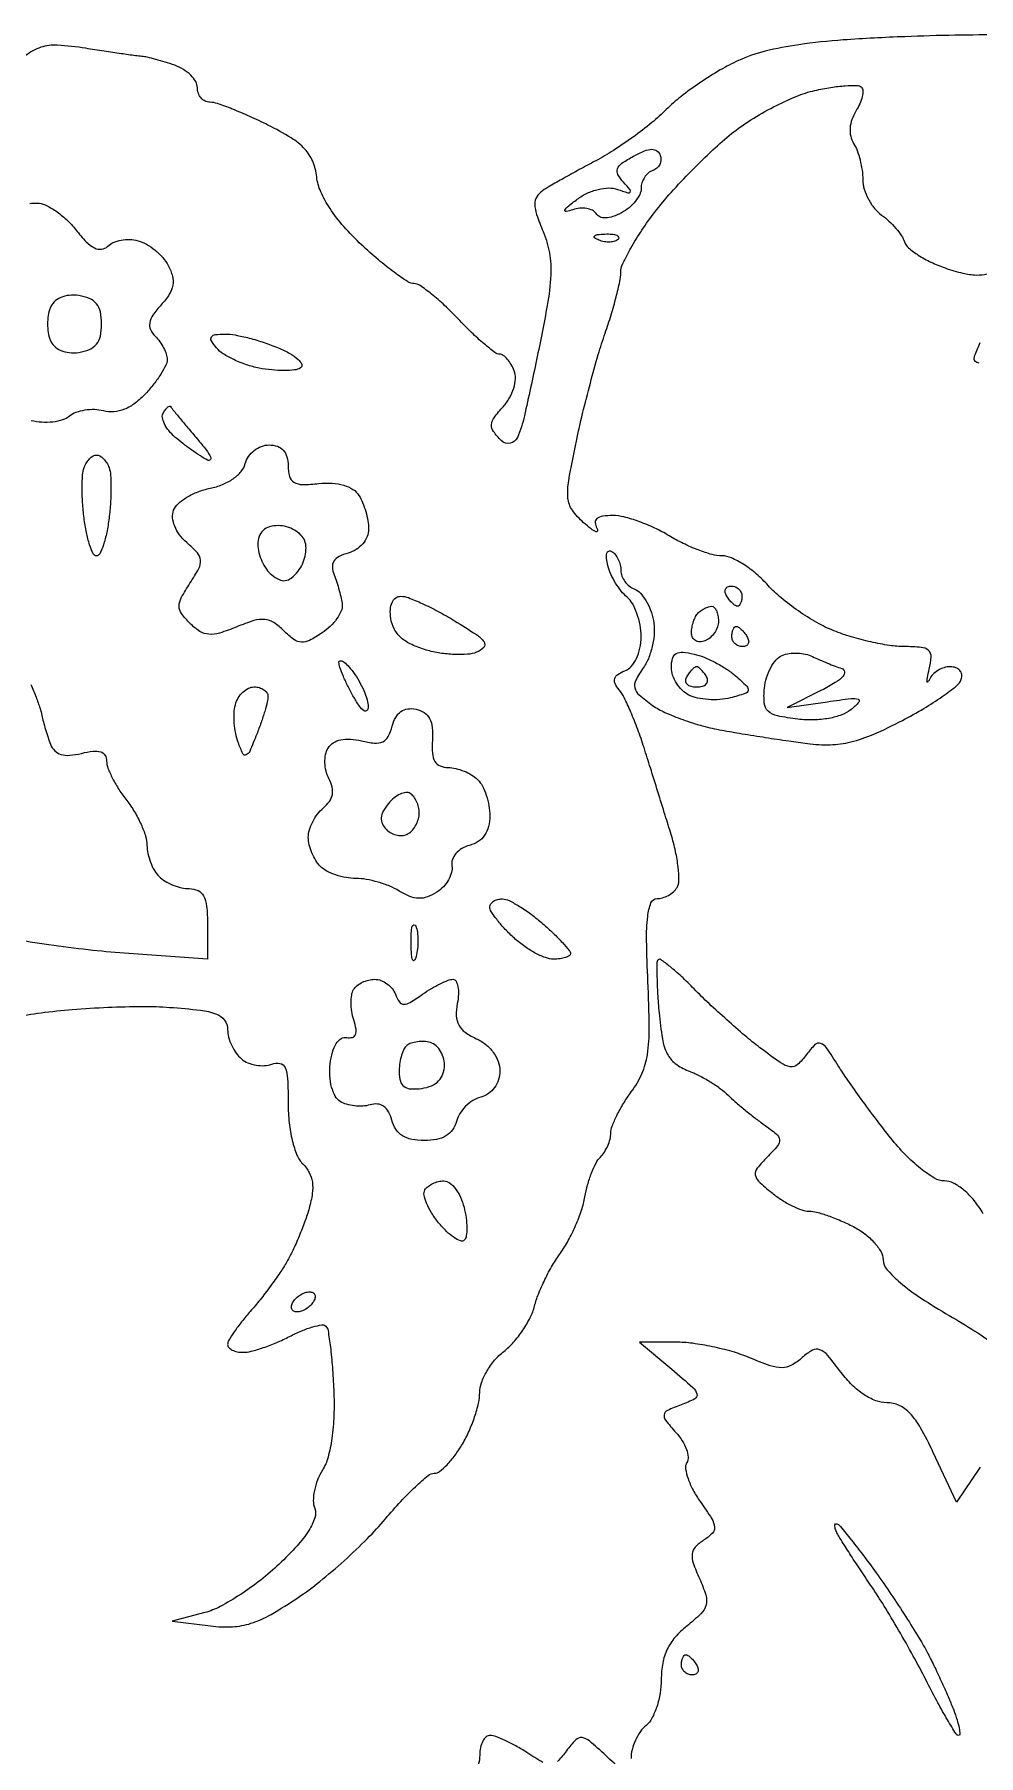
# Model space of a CAD drawing. Extents: x 0 to 102, y 0 to 135.
# Drawn here: x 25.62 to 33.54, y 71.83 to 86.27 of the extents above; entities that cross this region are included whole.
import ezdxf

# ---------------------------------------------------------------- set-up
doc = ezdxf.new("R2010")
doc.units = 0
doc.header["$MEASUREMENT"] = 0

msp = doc.modelspace()

# ---------------------------------------------------------------- linework, layer by layer
for points in [[(33.743039, 86.263205, 0.006433), (33.34323, 86.26146, 0.005527), (32.922812, 86.249566, 0.007268), (32.406075, 86.2217, 0.018509), (32.032828, 86.182205, 0.025339), (31.750329, 86.126965, 0.045258), (31.526912, 86.049382, 0.026364), (31.373719, 85.970134, 0.016751), (31.203891, 85.862804, 0.016823), (31.043849, 85.74593, 0.029701), (30.9213, 85.637623, -0.024689), (30.799722, 85.527986, -0.013997), (30.642649, 85.406974, -0.01395), (30.477138, 85.29361, -0.022278), (30.3291, 85.207249, 0.003416), (30.191632, 85.133857, 0.003668), (30.058409, 85.060289, 0.003474), (29.944912, 84.99548, 0.017329), (29.882799, 84.9565, 0.108824), (29.834996, 84.906095, 0.140371), (29.818472, 84.844769, 0.078487), (29.833719, 84.757193, 0.017251), (29.888185, 84.614028, -0.055846), (29.940747, 84.435578, -0.056564), (29.952199, 84.250702, -0.032379), (29.922394, 83.994638, -0.006314), (29.833132, 83.538475, -0.004146), (29.730766, 83.067815, -0.047193), (29.671569, 82.887231, -0.242972), (29.610942, 82.837902, -0.253132), (29.537301, 82.859842, -0.038528), (29.471354, 82.936819, -0.174312), (29.45492, 82.99266, -0.145739), (29.476516, 83.052118, -0.024438), (29.554245, 83.146932, 0.054436), (29.60661, 83.219237, 0.05561), (29.641691, 83.300636, 0.060711), (29.65567, 83.379902, 0.105308), (29.645288, 83.445665, 0.040144), (29.619789, 83.498907, 0.04835), (29.587408, 83.543929, 0.055539), (29.553355, 83.575002, 0.158487), (29.523222, 83.5848, -0.165483), (29.483375, 83.598359, -0.012265), (29.392679, 83.671779, -0.015982), (29.287244, 83.767473, -0.011411), (29.175257, 83.8809, 0.015046), (29.06166, 83.994298, 0.019938), (28.951314, 84.090021, 0.017669), (28.855423, 84.16132, 0.152163), (28.805091, 84.177, -0.14701), (28.752416, 84.19283, -0.013272), (28.638411, 84.272578, -0.016338), (28.505558, 84.377749, -0.012046), (28.365284, 84.502373, -0.024369), (28.216017, 84.655819, -0.034753), (28.100511, 84.806698, -0.040323), (28.022591, 84.948216, -0.077368), (27.988326, 85.07286, 0.06842), (27.954797, 85.203913, 0.092007), (27.888762, 85.306802, 0.067052), (27.773352, 85.400665, 0.021479), (27.5796, 85.508013, 0.01001), (27.426087, 85.580842, 0.012242), (27.279667, 85.642485, 0.01078), (27.154994, 85.688338, 0.080827), (27.09315, 85.698926, -0.113559), (27.052809, 85.70856, -0.099416), (27.018464, 85.735145, -0.093123), (26.995414, 85.774651, -0.085822), (26.9874, 85.820999, 0.133385), (26.973455, 85.872343, 0.064981), (26.931485, 85.9264, 0.057481), (26.869853, 85.974827, 0.052739), (26.79705, 86.009616, 0.009669), (26.717969, 86.035916, 0.009608), (26.637764, 86.059197, 0.009498), (26.566913, 86.076858, 0.036601), (26.5221, 86.083728, -0.014557), (26.469534, 86.089431, -0.001577), (26.3487, 86.106501, -0.001934), (26.204945, 86.127839, -0.001558), (26.050603, 86.151853, 0.022839), (25.813895, 86.178425, 0.098225), (25.673991, 86.160177, 0.090264), (25.545748, 86.089189, 0.017635)], [(25.446879, 78.025993, -0.003537), (25.6761, 78.058524, -0.013591), (25.938319, 78.086616, -0.009301), (26.237236, 78.104855, -0.009381), (26.526139, 78.111668, -0.018692), (26.75475, 78.10422, -0.011184), (27.012491, 78.08036, -0.062306), (27.147147, 78.047532, -0.141466), (27.215447, 77.996185, -0.162683), (27.2412, 77.919129, 0.06544), (27.249729, 77.85424, 0.044428), (27.275327, 77.784154, 0.044429), (27.312902, 77.719697, 0.065466), (27.357377, 77.671699, 0.075099), (27.412023, 77.638734, 0.055741), (27.479854, 77.619117, 0.056022), (27.549922, 77.615032, 0.078337), (27.611177, 77.628092, -0.140908), (27.680056, 77.63406, -0.25085), (27.722975, 77.59899, -0.087393), (27.744088, 77.504489, -0.011365), (27.7488, 77.297194, 0.026896), (27.757497, 77.135629, 0.032888), (27.783582, 76.986632, 0.036376), (27.822887, 76.864678, 0.100561), (27.872457, 76.789828, -0.073866), (27.925663, 76.718058, -0.087659), (27.951821, 76.637947, -0.071748), (27.951577, 76.541287, -0.033394), (27.925069, 76.418449, -0.017583), (27.889449, 76.308934, -0.011252), (27.8408, 76.184294, -0.011306), (27.787558, 76.064182, -0.020663), (27.737962, 75.969188, -0.018675), (27.679958, 75.876638, -0.009316), (27.600078, 75.76375, -0.009234), (27.51291, 75.649778, -0.01343), (27.43155, 75.552839, 0.013738), (27.358654, 75.465876, 0.017912), (27.297115, 75.382237, 0.015661), (27.251209, 75.310172, 0.134776), (27.2412, 75.273714, 0.194074), (27.251108, 75.24915, 0.087209), (27.279711, 75.228292, 0.067066), (27.322125, 75.214136, 0.047088), (27.372301, 75.2094, 0.064131), (27.439714, 75.218082, 0.018485), (27.540521, 75.248509, 0.018269), (27.652674, 75.291576, 0.018521), (27.760863, 75.342538, -0.02004), (27.862843, 75.390197, -0.029393), (27.956212, 75.42305, -0.029063), (28.031896, 75.44009, -0.241736), (28.06434, 75.42966, -0.158631), (28.083415, 75.392178, -0.007878), (28.103006, 75.253526, -0.012057), (28.119964, 75.085354, -0.008369), (28.131351, 74.894672, -0.019195), (28.132325, 74.679327, -0.026584), (28.115546, 74.486978, -0.030202), (28.083307, 74.32839, -0.074573), (28.036127, 74.219783, 0.047071), (27.995485, 74.138693, 0.042972), (27.969222, 74.048934, 0.04566), (27.960078, 73.964194, 0.095955), (27.971567, 73.899244, -0.176185), (27.97296, 73.820172, -0.059279), (27.922039, 73.714647, -0.042125), (27.823477, 73.585588, -0.01849), (27.673112, 73.431567, -0.024511), (27.51899, 73.298714, -0.021333), (27.345489, 73.174915, -0.021887), (27.178696, 73.076442, -0.05729), (27.049449, 73.025552), (26.7759, 72.952593), (27.097586, 72.913066, 0.0433), (27.280756, 72.906522, 0.065918), (27.437081, 72.935368, 0.052089), (27.605033, 73.01001, 0.017598), (27.8325, 73.151824, 0.02208), (28.013909, 73.285999, 0.013149), (28.218153, 73.460589, 0.013149), (28.412918, 73.645656, 0.022098), (28.56508, 73.812155, -0.013002), (28.694018, 73.958499, -0.018137), (28.817277, 74.081974, -0.014688), (28.924148, 74.175826, -0.174555), (28.975175, 74.1942, 0.168933), (29.019396, 74.20958, 0.034105), (29.081898, 74.266375, 0.032468), (29.148838, 74.345833, 0.025411), (29.21106, 74.439903, 0.02871), (29.266623, 74.547638, 0.023657), (29.313565, 74.668148, 0.024292), (29.346089, 74.783169, 0.056809), (29.3562, 74.871877, -0.087277), (29.370776, 74.954746, -0.045344), (29.415535, 75.050105, -0.043242), (29.480908, 75.142472, -0.050528), (29.558193, 75.217036, 0.045606), (29.639607, 75.294056, 0.031663), (29.717168, 75.394265, 0.03204), (29.77986, 75.500941, 0.055395), (29.815735, 75.597249, -0.034461), (29.848578, 75.698111, -0.017772), (29.902635, 75.819407, -0.01758), (29.967352, 75.94076, -0.025384), (30.03356, 76.042737, 0.032657), (30.098813, 76.146517, 0.021459), (30.160618, 76.273454, 0.021606), (30.210329, 76.402774, 0.038388), (30.238222, 76.513375, -0.025514), (30.260901, 76.614166, -0.024726), (30.293919, 76.713208, -0.025523), (30.331665, 76.797224, -0.078186), (30.368305, 76.847545, 0.054935), (30.401879, 76.889436, 0.038685), (30.430239, 76.942792, 0.039129), (30.449618, 76.99882, 0.063781), (30.456, 77.048646, -0.092452), (30.466939, 77.107299, -0.023063), (30.506416, 77.196929, -0.022776), (30.561934, 77.296994, -0.021142), (30.627627, 77.39419, 0.055962), (30.716467, 77.547628, 0.066048), (30.762978, 77.708695, 0.040297), (30.778348, 77.932188, 0.008618), (30.76701, 78.321364, -0.007077), (30.755893, 78.666414, -0.032172), (30.765188, 78.867143, -0.063341), (30.792673, 78.980884, -0.311304), (30.84419, 79.0164, 0.074589), (30.890335, 79.023322, 0.053151), (30.938467, 79.0439, 0.053091), (30.981242, 79.074199, 0.073846), (31.011472, 79.110016, 0.141529), (31.027497, 79.167386, 0.025554), (31.020797, 79.279102, 0.02575), (30.998831, 79.413097, 0.020812), (30.961968, 79.554166, 0.000849), (30.912206, 79.715656, 0.000468), (30.850842, 79.912952, 0.000467), (30.78824, 80.112908, 0.000749), (30.73443, 80.283326, 0.011863), (30.681915, 80.436113, 0.012866), (30.623514, 80.582109, 0.012426), (30.567288, 80.704351, 0.059263), (30.525599, 80.768775, -0.060406), (30.49154, 80.821672, -0.187907), (30.488215, 80.86319, -0.177199), (30.51398, 80.897627, -0.052875), (30.573372, 80.92795, 0.119113), (30.627877, 80.965521, 0.071643), (30.671616, 81.031252, 0.061861), (30.700176, 81.117287, 0.049279), (30.7098, 81.214692, 0.044815), (30.701097, 81.311598, 0.04042), (30.675209, 81.408939, 0.042745), (30.637224, 81.492606, 0.091872), (30.592042, 81.546813, -0.05246), (30.543759, 81.596283, -0.03011), (30.496082, 81.664757, -0.029784), (30.456006, 81.740169, -0.043313), (30.430732, 81.811088, -0.034401), (30.419218, 81.87194, -0.097729), (30.422507, 81.914784, -0.241586), (30.439087, 81.932743, -0.230125), (30.46389, 81.930224, -0.08977), (30.49326, 81.9038, -0.053221), (30.518066, 81.863589, -0.051009), (30.53491, 81.816644, -0.060714), (30.5406, 81.769958, 0.092196), (30.549241, 81.723497, 0.066749), (30.57459, 81.677211, 0.065088), (30.612076, 81.638111, 0.07767), (30.656309, 81.612701, -0.117495), (30.703661, 81.580283, -0.048774), (30.750204, 81.517651, -0.044677), (30.789045, 81.437717, -0.043562), (30.813466, 81.351479, -0.059287), (30.820241, 81.255471, -0.039792), (30.806234, 81.146233, -0.039891), (30.775204, 81.041028, -0.061192), (30.730643, 80.957239, 0.031866), (30.665545, 80.850415, 0.180951), (30.657347, 80.785475, 0.158754), (30.693444, 80.726248, 0.023106), (30.806136, 80.638359, 0.048135), (30.909261, 80.579318, 0.019689), (31.05905, 80.518725, 0.019264), (31.226197, 80.465828, 0.023345), (31.3866, 80.429741, 0.003014), (31.556971, 80.400743, 0.001938), (31.754874, 80.369073, 0.001948), (31.948779, 80.339587, 0.00366), (32.1057, 80.317523, 0.040503), (32.295979, 80.307731, 0.05264), (32.46884, 80.331164, 0.043079), (32.657735, 80.395026, 0.017523), (32.902649, 80.512479, 0.013721), (33.080816, 80.612056, 0.018213), (33.236766, 80.71279, 0.01569), (33.358797, 80.803896, 0.145095), (33.396149, 80.857347, 0.119562), (33.399501, 80.897273, 0.142371), (33.383556, 80.931399, 0.127338), (33.349997, 80.954238, 0.086275), (33.3042, 80.9622, 0.075143), (33.252057, 80.954319, 0.060667), (33.20031, 80.931136, 0.06195), (33.156742, 80.896893, 0.087821), (33.128731, 80.85645, -0.069893), (33.115117, 80.835215, -0.690019), (33.1083, 80.837679, -0.056184), (33.111688, 80.872749, -0.008651), (33.127382, 80.94105, 0.045099), (33.143484, 81.045453, 0.228527), (33.121896, 81.098507, 0.163646), (33.060576, 81.125202, 0.021548), (32.916813, 81.1314, -0.03792), (32.794575, 81.140684, -0.01742), (32.637489, 81.170316, -0.017138), (32.47356, 81.213145, -0.0227), (32.327925, 81.26388, -0.03393), (32.185017, 81.332638, -0.021819), (32.029118, 81.430358, -0.021924), (31.884265, 81.539879, -0.037956), (31.77566, 81.64458, 0.033832), (31.678741, 81.739567, 0.034558), (31.570552, 81.819885, 0.036765), (31.467204, 81.875812, 0.106026), (31.387992, 81.8928, -0.068214), (31.305224, 81.904145, -0.022857), (31.189032, 81.94241, -0.022258), (31.062767, 81.997042, -0.023669), (30.944495, 82.061684, 0.027294), (30.824107, 82.126354, 0.023603), (30.691485, 82.181051, 0.024294), (30.56639, 82.219118, 0.061377), (30.472157, 82.230884, 0.033545), (30.387246, 82.225319, 0.13479), (30.339789, 82.205228, 0.244463), (30.324702, 82.171698, 0.118659), (30.338649, 82.12545, -0.164414), (30.343453, 82.102135, -0.494545), (30.331575, 82.095183, -0.068167), (30.290968, 82.118711, -0.014443), (30.227736, 82.170913, -0.060071), (30.133061, 82.276327, -0.131568), (30.096131, 82.377449, -0.066449), (30.102661, 82.525125, -0.007434), (30.166924, 82.856134, -0.00775), (30.219249, 83.087812, -0.005718), (30.284061, 83.342633, -0.005781), (30.350876, 83.582132, -0.012869), (30.4085, 83.762421, 0.009964), (30.458217, 83.914913, 0.010796), (30.500418, 84.065259, 0.010351), (30.531076, 84.195402, 0.050441), (30.539369, 84.270584, -0.108385), (30.556407, 84.345029, -0.018207), (30.624015, 84.475744, -0.019188), (30.716516, 84.625906, -0.015993), (30.825796, 84.778184, -0.01869), (30.960901, 84.941276, -0.011273), (31.132363, 85.124687, -0.011286), (31.311207, 85.299479, -0.019362), (31.468943, 85.435786, -0.028127), (31.630931, 85.550867, -0.020747), (31.821891, 85.660193, -0.021095), (32.011629, 85.74866, -0.0433), (32.167812, 85.79827, -0.015636), (32.301978, 85.824038, -0.022012), (32.423004, 85.837951, -0.019162), (32.521155, 85.841105, -0.197302), (32.557813, 85.825787, -0.197475), (32.570093, 85.796372, -0.057377), (32.564634, 85.74654, -0.048092), (32.544795, 85.686638, -0.035591), (32.512112, 85.624933, 0.055525), (32.478179, 85.554202, 0.066476), (32.463252, 85.481908, 0.072285), (32.46829, 85.413444, 0.086863), (32.492869, 85.35383, -0.053113), (32.521954, 85.294863, -0.026313), (32.5466, 85.215047, -0.025775), (32.563678, 85.128732, -0.034218), (32.569705, 85.048947, 0.071645), (32.58167, 84.969791, 0.048737), (32.616395, 84.885427, 0.048491), (32.6671, 84.808835, 0.068131), (32.726831, 84.752847, -0.032878), (32.789233, 84.702101, -0.02824), (32.847896, 84.6411, -0.029242), (32.894865, 84.579433, -0.069223), (32.920142, 84.527666, 0.137495), (32.954258, 84.476634, 0.034255), (33.035569, 84.416125, 0.032416), (33.141783, 84.357205, 0.02764), (33.260455, 84.308924, 0.022004), (33.409259, 84.264984, 0.053643), (33.522399, 84.249509, 0.073985), (33.611959, 84.260212, 0.093406)], [(25.580595, 84.84964, -0.03397), (25.64176, 84.8538, -0.111069), (25.711346, 84.838149, -0.040688), (25.799181, 84.787414, -0.03787), (25.889464, 84.714282, -0.036953), (25.968486, 84.627806, 0.025475), (26.055199, 84.528431, 0.082528), (26.125304, 84.476483, 0.149657), (26.184067, 84.466037, 0.167597), (26.235561, 84.491121, -0.097336), (26.281803, 84.522172, -0.054377), (26.347028, 84.541539, -0.051341), (26.41997, 84.547195, -0.057709), (26.489613, 84.537347, -0.067097), (26.559179, 84.50877, -0.04135), (26.632009, 84.458254, -0.040797), (26.696978, 84.395178, -0.056869), (26.743022, 84.328595, -0.056696), (26.778522, 84.239227, -0.111586), (26.781762, 84.163242, -0.099897), (26.751709, 84.087734, -0.039432), (26.683122, 83.998763, 0.030501), (26.614511, 83.912971, 0.107842), (26.58728, 83.848339, 0.155577), (26.594348, 83.791996, 0.088211), (26.634079, 83.735081, -0.04165), (26.672164, 83.690061, -0.036005), (26.704366, 83.637174, -0.037646), (26.726538, 83.584683, -0.081284), (26.7336, 83.541532, -0.114484), (26.722354, 83.49306, -0.025811), (26.680948, 83.41861, -0.025452), (26.62297, 83.335668, -0.02227), (26.554358, 83.255111, -0.041766), (26.465313, 83.174246, -0.0658), (26.375957, 83.122801, -0.076571), (26.287031, 83.101214, -0.085476), (26.199211, 83.108718, 0.05613), (26.123841, 83.119619, 0.04664), (26.042942, 83.11462, 0.048605), (25.968833, 83.095533, 0.086093), (25.914251, 83.064212, -0.098503), (25.857204, 83.033317, -0.046282), (25.774781, 83.015966, -0.043411), (25.682006, 83.013348, -0.046872), (25.592599, 83.027065, -0.054102)], [(33.552082, 83.679295, 0.003484), (33.507397, 83.572759, 0.097856), (33.5016, 83.543422, 0.264399), (33.511056, 83.52679, 0.058433), (33.542156, 83.512896, 0.046227)], [(25.590639, 80.814491, -0.008846), (25.633598, 80.707649, -0.008704), (25.667766, 80.613225, -0.034665), (25.683621, 80.553744, 0.015925), (25.695478, 80.501467, 0.008064), (25.713551, 80.43642, 0.008001), (25.734387, 80.369803, 0.011817), (25.754972, 80.31212, 0.105004), (25.79042, 80.257498, 0.125782), (25.842996, 80.226292, 0.093912), (25.916585, 80.219047, 0.039211), (26.015288, 80.235738, -0.03033), (26.112817, 80.254016, -0.1055), (26.176345, 80.248565, -0.184867), (26.21233, 80.220554, -0.136784), (26.226, 80.171521, 0.09236), (26.237039, 80.112271, 0.025677), (26.275702, 80.025631, 0.024993), (26.330439, 79.930264, 0.023877), (26.3952, 79.839315, -0.031933), (26.459958, 79.7452, -0.028799), (26.514698, 79.640373, -0.029956), (26.552696, 79.540564, -0.076115), (26.5644, 79.464126, 0.05403), (26.571849, 79.39539, 0.038585), (26.594221, 79.321244, 0.039123), (26.627026, 79.253051, 0.064794), (26.66592, 79.20252, 0.062206), (26.715905, 79.163634, 0.039117), (26.782351, 79.130822, 0.038823), (26.853977, 79.108437, 0.056383), (26.91972, 79.101, -0.112037), (26.992974, 79.084377, -0.163952), (27.039987, 79.038672, -0.095575), (27.06508, 78.952675, -0.023339), (27.072, 78.804516), (27.072, 78.508033), (26.37405, 78.558334, -0.010178), (26.071891, 78.586303, -0.007656), (25.740854, 78.628899, -0.007747), (25.430652, 78.678569, -0.017632)], [(33.58001, 76.37265, 0.037496), (33.504287, 76.48253, 0.04772), (33.418294, 76.570556, 0.055169), (33.331733, 76.628699, 0.120898), (33.254707, 76.6476, -0.135637), (33.171837, 76.670502, -0.033586), (33.054942, 76.751577, -0.031394), (32.927102, 76.867447, -0.025048), (32.80417, 77.00715, -0.006115), (32.683446, 77.162922, -0.004877), (32.556979, 77.333732, -0.004932), (32.442961, 77.494217, -0.01239), (32.363946, 77.614017, 0.011098), (32.265692, 77.763825, 0.159108), (32.215688, 77.802039, 0.289759), (32.168157, 77.791055, 0.037081), (32.097016, 77.707531, -0.050718), (32.022237, 77.624427, -0.224939), (31.96099, 77.605869, -0.116399), (31.882303, 77.637303, -0.010063), (31.706727, 77.765839, -0.012469), (31.580618, 77.867194, -0.00671), (31.43003, 77.998037, -0.006678), (31.280009, 78.135606, -0.010416), (31.154919, 78.258444, 0.010923), (31.047821, 78.3634, 0.018475), (30.953088, 78.445904, 0.013117), (30.874786, 78.505842, 0.403343), (30.852575, 78.502719, 0.165945), (30.842555, 78.47398, 0.006144), (30.843221, 78.357481, 0.010577), (30.848691, 78.217864, 0.007173), (30.860562, 78.059151, 0.018371), (30.888264, 77.840001, 0.076209), (30.92941, 77.713556, 0.114745), (30.996945, 77.632593, 0.071061), (31.105827, 77.572373, -0.027041), (31.194939, 77.532857, -0.019411), (31.290001, 77.479649, -0.019685), (31.376771, 77.421745, -0.039414), (31.43943, 77.368256, 0.015957), (31.499762, 77.311657, 0.008017), (31.579292, 77.243912, 0.007952), (31.663847, 77.176426, 0.011672), (31.740466, 77.120049, -0.019665), (31.845133, 77.040425, -0.197239), (31.870542, 76.992976, -0.203556), (31.854867, 76.942202, -0.021085), (31.768353, 76.848067, 0.025758), (31.683416, 76.753897, 0.206757), (31.667941, 76.698973, 0.173696), (31.69608, 76.64454, 0.017269), (31.808718, 76.546703, 0.028204), (31.889953, 76.488184, 0.027597), (31.977835, 76.438715, 0.028712), (32.059637, 76.40412, 0.085884), (32.119274, 76.3938, -0.065707), (32.182428, 76.385465, -0.018023), (32.278564, 76.355885, -0.017892), (32.38611, 76.314133, -0.017791), (32.490601, 76.264727, -0.043422), (32.586094, 76.20432, -0.047158), (32.66688, 76.129799, -0.052459), (32.722484, 76.052998, -0.131203), (32.7402, 75.986647, 0.182999), (32.77126, 75.904626, 0.036478), (32.885293, 75.793188, 0.03009), (33.058973, 75.663658, 0.014675), (33.294568, 75.518794, -0.012485), (33.510458, 75.387346, -0.016343), (33.700504, 75.256051, -0.013913)], [(33.555728, 74.24588), (33.356055, 73.951646), (33.160566, 74.369023, 0.017652), (33.054251, 74.576604, 0.060791), (32.965284, 74.698609, 0.097573), (32.875266, 74.763524, 0.107977), (32.770571, 74.7864, -0.092467), (32.678251, 74.803621, -0.054232), (32.578093, 74.855405, -0.048078), (32.478806, 74.935961, -0.039134), (32.388993, 75.039429, 0.014794), (32.275467, 75.183841, 0.127875), (32.209408, 75.231063, 0.222862), (32.146622, 75.226515, 0.056233), (32.061236, 75.165141, -0.055684), (31.972088, 75.100916, -0.12941), (31.893001, 75.080244, -0.083897), (31.792777, 75.097358, -0.014814), (31.613993, 75.165912, 0.028828), (31.474402, 75.214998, 0.018537), (31.307802, 75.256374, 0.018632), (31.141192, 75.284819, 0.032972), (31.002126, 75.294), (30.696818, 75.294), (30.966819, 75.066809, -0.005895), (31.1444, 74.913773, -0.147812), (31.177886, 74.859668, -0.353491), (31.159736, 74.8189, -0.029526), (31.046238, 74.769118, 0.01938), (30.931465, 74.721527, 0.242944), (30.90346, 74.685616, 0.217998), (30.914941, 74.639424, 0.015669), (31.002516, 74.536339, -0.043856), (31.054576, 74.46756, -0.053797), (31.089804, 74.395144, -0.06322), (31.104318, 74.329932, -0.162996), (31.093438, 74.283554, 0.177768), (31.083082, 74.23291, 0.045287), (31.103384, 74.150184, 0.040416), (31.14551, 74.053777, 0.031518), (31.205846, 73.956626, -0.01289), (31.302507, 73.813192, -0.120771), (31.32623, 73.743212, -0.220768), (31.307021, 73.690277, -0.056405), (31.234004, 73.631779, 0.061626), (31.164466, 73.574872, 0.165201), (31.137893, 73.517599, 0.112648), (31.146876, 73.441427, 0.021451), (31.199583, 73.311219, -0.030315), (31.25261, 73.173242, -0.143154), (31.254449, 73.089372, -0.135291), (31.210818, 73.015143, -0.025989), (31.092175, 72.911403, 0.048121), (30.994811, 72.818364, 0.066898), (30.928959, 72.717491, 0.065992), (30.891499, 72.601727, 0.045322), (30.879, 72.464119, -0.040784), (30.869623, 72.349353, -0.038873), (30.841723, 72.235713, -0.041416), (30.800834, 72.139335, -0.09883), (30.7521, 72.0792, 0.068345), (30.703512, 72.026158, 0.044559), (30.662477, 71.953828, 0.044213), (30.634532, 71.874484, 0.062647), (30.6252, 71.800294, -0.024481)], [(29.886873, 71.767623, -0.015577), (29.750133, 71.85125, 0.016699), (29.65995, 71.906126, 0.018901), (29.569894, 71.952491, 0.018451), (29.49102, 71.985909, 0.091217), (29.443777, 71.9946, 0.180758), (29.41035, 71.982108, 0.091431), (29.381926, 71.94646, 0.071392), (29.362672, 71.893424, 0.051469), (29.3562, 71.830719, -0.079475), (29.342796, 71.746924, -0.223797)], [(30.552902, 71.697345, -0.005213), (30.413083, 71.825979, 0.011486), (30.276363, 71.948633, 0.147341), (30.214165, 71.976086, 0.236085), (30.161208, 71.957319, 0.033802), (30.08494, 71.866576, -0.03326), (30.009479, 71.776597, -0.192499)]]:
    msp.add_lwpolyline(points, format="xyb")
for points in [[(30.87054, 85.253807, -0.100803), (30.876014, 85.214906, -0.100196), (30.865861, 85.176871, -0.099559), (30.841634, 85.145595, -0.098196), (30.80709, 85.12593, 0.097961), (30.769903, 85.104783, 0.070349), (30.738379, 85.068695, 0.067744), (30.717086, 85.023727, 0.076889), (30.7098, 84.976627, -0.114511), (30.697931, 84.925482, -0.054967), (30.661606, 84.868292, -0.050357), (30.608491, 84.814205, -0.050653), (30.545734, 84.771948, -0.038782), (30.473336, 84.740147, -0.076452), (30.411712, 84.728696, -0.107735), (30.363915, 84.737567, -0.156016), (30.331525, 84.765276, 0.139753), (30.30152, 84.792647, 0.074878), (30.253417, 84.808179, 0.064987), (30.195353, 84.810099, 0.057195), (30.136041, 84.797396, -0.033056), (30.079997, 84.782537, -0.603401), (30.070905, 84.793825, -0.122273), (30.092873, 84.822655, -0.008484), (30.174176, 84.885673, -0.05051), (30.257628, 84.935863, -0.050353), (30.349534, 84.968365, -0.054177), (30.438411, 84.980079, -0.09085), (30.512576, 84.968231, 0.009478), (30.597566, 84.940005, 0.30785), (30.617329, 84.946023, 0.359985), (30.617078, 84.965073, 0.011008), (30.560934, 85.028285, -0.062824), (30.515324, 85.091797, -0.220387), (30.512209, 85.1408, -0.151038), (30.549098, 85.187345, -0.026565), (30.645534, 85.246163, -0.024227), (30.738342, 85.290552, -0.091182), (30.801083, 85.304307, -0.170695), (30.843064, 85.291128, -0.148011)], [(30.40665, 84.593321, -0.028489), (30.465547, 84.592391, -0.077125), (30.506154, 84.583024, -0.208169), (30.521597, 84.567403, -0.296942), (30.517687, 84.548887, -0.126455), (30.490029, 84.532539, -0.060344), (30.448972, 84.525842, -0.05415), (30.401803, 84.529008, -0.051402), (30.355537, 84.542209, -0.054073), (30.320287, 84.560952, -0.470617), (30.318828, 84.57637, -0.168741), (30.343511, 84.588326, -0.018894)], [(25.992972, 84.077184, 0.059912), (25.912063, 84.078913, 0.078693), (25.840686, 84.060279, 0.089548), (25.785492, 84.02324, 0.10911), (25.751271, 83.971434, 0.055611), (25.735464, 83.910869, 0.036064), (25.730244, 83.8386, 0.036064), (25.735464, 83.766331, 0.055611), (25.751271, 83.705766, 0.10911), (25.785492, 83.65396, 0.089548), (25.840686, 83.616921, 0.078693), (25.912063, 83.598287, 0.059912), (25.992972, 83.600016, 0.063694), (26.082379, 83.624595, 0.125889), (26.140769, 83.66861, 0.117597), (26.173247, 83.737551, 0.051583), (26.1837, 83.8386, 0.051583), (26.173247, 83.939649, 0.117597), (26.140769, 84.00859, 0.125889), (26.082379, 84.052605, 0.063694)], [(27.221128, 83.754, -0.046489), (27.305147, 83.746171, -0.017054), (27.421631, 83.720132, -0.016735), (27.547741, 83.682842, -0.019267), (27.665184, 83.638704, -0.026509), (27.764387, 83.590657, -0.057243), (27.833403, 83.541552, -0.114284), (27.862608, 83.499806, -0.365056), (27.852785, 83.469881, -0.110592), (27.802633, 83.452518, -0.027242), (27.71507, 83.447388, -0.026553), (27.611702, 83.452461, -0.023821), (27.505586, 83.468473, -0.031813), (27.398718, 83.497017, -0.029168), (27.293092, 83.539563, -0.030393), (27.203368, 83.588814, -0.078988), (27.148138, 83.637296, -0.036076), (27.105093, 83.697514, -0.284143), (27.105264, 83.730378, -0.231143), (27.136097, 83.749605, -0.025825)], [(26.763221, 83.146279, 0.059792), (26.774551, 83.128273, 0.001579), (26.834304, 83.055018, 0.003294), (26.905439, 82.969523, 0.002245), (26.9874, 82.873208, -0.01415), (27.060993, 82.782434, -0.052082), (27.099495, 82.719478, -0.340906), (27.094882, 82.698075, -0.308861), (27.072, 82.695726, -0.020693), (27.013015, 82.730943, -0.009659), (26.939473, 82.781141, -0.009551), (26.864235, 82.836851, -0.013189), (26.799045, 82.889875, -0.045174), (26.746754, 82.943662, -0.059205), (26.710222, 83.001578, -0.07255), (26.693803, 83.054728, -0.178961), (26.701766, 83.094135, -0.025473), (26.721389, 83.122542, -0.052985), (26.739939, 83.142008, -0.098642), (26.754466, 83.150075, -0.376095)], [(27.589467, 82.8234, -0.082593), (27.658256, 82.811959, -0.126731), (27.708457, 82.778944, -0.118374), (27.738641, 82.72386, -0.066507), (27.7488, 82.647824, 0.066684), (27.760743, 82.558675, 0.197666), (27.797685, 82.510744, 0.13297), (27.86928, 82.491739, 0.024902), (28.006023, 82.499229, -0.039555), (28.118635, 82.502095, -0.058327), (28.216007, 82.485366, -0.069988), (28.292479, 82.450625, -0.110666), (28.343127, 82.399855, -0.044339), (28.373839, 82.340156, -0.026642), (28.399924, 82.264801, -0.026548), (28.41801, 82.186462, -0.0414), (28.424305, 82.11753, -0.101658), (28.411806, 82.054018, -0.078083), (28.374596, 81.993705, -0.07438), (28.318596, 81.945212, -0.077508), (28.251615, 81.916062, 0.053066), (28.176274, 81.887547, 0.133469), (28.133021, 81.848588, 0.15809), (28.119569, 81.797739, 0.084265), (28.134113, 81.733632, -0.018344), (28.156605, 81.672872, -0.013104), (28.177456, 81.603418, -0.013258), (28.193858, 81.536084, -0.027443), (28.202348, 81.482639, -0.130176), (28.194087, 81.430192, -0.051242), (28.157621, 81.366134, -0.046195), (28.101778, 81.301458, -0.042644), (28.033583, 81.246199, -0.028039), (27.927815, 81.182842, -0.135247), (27.859949, 81.168038, -0.148059), (27.797426, 81.190724, -0.035851), (27.713348, 81.263537, 0.050643), (27.628229, 81.332963, 0.125291), (27.552706, 81.359146, 0.096666), (27.461607, 81.349241, 0.022921), (27.317254, 81.29706, -0.022554), (27.173938, 81.245136, -0.093908), (27.08306, 81.234617, -0.12479), (27.008471, 81.259363, -0.054245), (26.926484, 81.325259, -0.037989), (26.854917, 81.408614, -0.158896), (26.834491, 81.470591, -0.126103), (26.852277, 81.540927, -0.020372), (26.925403, 81.663112, 0.02151), (26.999262, 81.787162, 0.144598), (27.013816, 81.85653, 0.166258), (26.987248, 81.917674, 0.030834), (26.897917, 82.004251, -0.054918), (26.837811, 82.068387, -0.064896), (26.79699, 82.140747, -0.073549), (26.779618, 82.21261, -0.11469), (26.788342, 82.275417, -0.118096), (26.825985, 82.330262, -0.04788), (26.899246, 82.384637, -0.043873), (26.99284, 82.43044, -0.042534), (27.093958, 82.459782, 0.047678), (27.197923, 82.49111, 0.056061), (27.288158, 82.540402, 0.063548), (27.354983, 82.601285, 0.112773), (27.389242, 82.66703, -0.088797), (27.416854, 82.726777, -0.07457), (27.464926, 82.777466, -0.074917), (27.525512, 82.811633, -0.091232)], [(26.1414, 82.7388, -0.134116), (26.169686, 82.731074, -0.063901), (26.1997, 82.707736, -0.056505), (26.22679, 82.673498, -0.051689), (26.246488, 82.63305, -0.072298), (26.259082, 82.57265, -0.015426), (26.262347, 82.465172, -0.015824), (26.2583, 82.339263, -0.014477), (26.246283, 82.21005, -0.019293), (26.22663, 82.088472, -0.030121), (26.199471, 81.985992, -0.030301), (26.169336, 81.910516, -0.290355), (26.1414, 81.8928, -0.290355), (26.113464, 81.910516, -0.030301), (26.083329, 81.985992, -0.030121), (26.05617, 82.088472, -0.019293), (26.036517, 82.21005, -0.014477), (26.0245, 82.339263, -0.015824), (26.020453, 82.465172, -0.015426), (26.023718, 82.57265, -0.072298), (26.036312, 82.63305, -0.051689), (26.05601, 82.673498, -0.056505), (26.0831, 82.707736, -0.063901), (26.113114, 82.731074, -0.134116)], [(27.666855, 82.1466, 0.069542), (27.593131, 82.136296, 0.117624), (27.539033, 82.105902, 0.124182), (27.506339, 82.055741, 0.082822), (27.495, 81.987759, 0.062441), (27.503508, 81.919899, 0.044193), (27.52898, 81.847377, 0.044565), (27.566385, 81.781309, 0.068565), (27.610675, 81.732916, 0.05918), (27.67213, 81.693133, 0.149872), (27.724119, 81.68481, 0.138279), (27.774568, 81.706953, 0.047451), (27.83164, 81.763779, 0.064965), (27.868262, 81.821808, 0.054115), (27.891575, 81.890972, 0.056215), (27.898857, 81.960297, 0.089932), (27.88782, 82.018623, 0.103605), (27.856251, 82.067563, 0.066718), (27.802654, 82.109007, 0.062876), (27.736225, 82.137044, 0.068555)], [(31.466207, 81.639, -0.093332), (31.500407, 81.63256, -0.09642), (31.529482, 81.614149, -0.099167), (31.548942, 81.58668, -0.105053), (31.5558, 81.5544, -0.042167), (31.553064, 81.522011, -0.061769), (31.544841, 81.494651, -0.081139), (31.532759, 81.476099, -0.210953), (31.518493, 81.4698, -0.151918), (31.500665, 81.475345, -0.038439), (31.476786, 81.494651, -0.035638), (31.451657, 81.522017, -0.029505), (31.4289, 81.5544, -0.082592), (31.415659, 81.586726, -0.161196), (31.418291, 81.614149, -0.182303), (31.436179, 81.632377, -0.108972)], [(28.694666, 81.553967, -0.091763), (28.757434, 81.542097, -0.014696), (28.872913, 81.493369, -0.015833), (29.006955, 81.426898, -0.013297), (29.1447, 81.348284, -0.009296), (29.327742, 81.232556, -0.0943), (29.392047, 81.170147, -0.350227), (29.389242, 81.124545, -0.117325), (29.330297, 81.084043, -0.074059), (29.252875, 81.066681, -0.028919), (29.14301, 81.065041, -0.027853), (29.021961, 81.077014, -0.030972), (28.907297, 81.102198, -0.040005), (28.785349, 81.147835, -0.072492), (28.696582, 81.206347, -0.087326), (28.639059, 81.279093, -0.088146), (28.610066, 81.366873, -0.049062), (28.606618, 81.44322, -0.093206), (28.621117, 81.502778, -0.131073), (28.651693, 81.540179, -0.15848)], [(31.302, 81.4698, -0.205081), (31.323558, 81.46057, -0.083332), (31.341832, 81.433593, -0.063588), (31.354258, 81.393726, -0.043809), (31.3584, 81.346541, -0.083154), (31.349967, 81.296185, -0.065963), (31.325265, 81.246774, -0.066321), (31.288722, 81.205756, -0.086255), (31.2456, 81.179996, -0.090214), (31.202547, 81.171873, -0.136228), (31.165935, 81.18178, -0.147672), (31.141614, 81.208282, -0.112798), (31.1328, 81.246855, -0.044788), (31.136957, 81.293165, -0.03689), (31.149367, 81.341212, -0.038308), (31.167566, 81.383886, -0.076578), (31.1892, 81.4134, -0.043841), (31.214942, 81.434984, -0.036641), (31.2456, 81.453232, -0.038133), (31.276337, 81.465774, -0.077955)], [(31.508507, 81.3006, -0.151918), (31.526335, 81.295055, -0.038439), (31.550214, 81.275749, -0.035638), (31.575343, 81.248383, -0.029505), (31.5981, 81.216, -0.082592), (31.611341, 81.183674, -0.161196), (31.608709, 81.156251, -0.182303), (31.590821, 81.138023, -0.108972), (31.560793, 81.1314, -0.093332), (31.526593, 81.13784, -0.09642), (31.497518, 81.156251, -0.099167), (31.478058, 81.18372, -0.105053), (31.4712, 81.216, -0.042167), (31.473936, 81.248389, -0.061769), (31.482159, 81.275749, -0.081139), (31.494241, 81.294301, -0.210953)], [(31.15395, 81.069249, -0.038513), (31.23817, 81.041746, -0.022595), (31.334247, 80.996771, -0.02251), (31.426807, 80.942786, -0.035356), (31.500427, 80.887547, -0.012628), (31.596529, 80.799861, -0.263128), (31.607314, 80.763891, -0.267251), (31.582003, 80.73648, -0.01296), (31.458127, 80.70126, -0.045475), (31.371296, 80.68723, -0.034198), (31.274498, 80.687139, -0.034991), (31.182686, 80.699832, -0.064531), (31.11165, 80.724659, -0.076215), (31.05503, 80.764844, -0.058715), (31.00709, 80.823631, -0.059326), (30.974594, 80.891191, -0.082639), (30.9636, 80.957256, -0.065539), (30.973436, 81.031973, -0.196784), (31.003994, 81.072138, -0.155973), (31.05971, 81.084735, -0.037908)], [(32.148, 81.047603, 0.011101), (32.20522, 81.020966, 0.007196), (32.272489, 80.992596, 0.007235), (32.339022, 80.966772, 0.013597), (32.393593, 80.948167, -0.295663), (32.416453, 80.92072, -0.219947), (32.403966, 80.8822, -0.069442), (32.339137, 80.829166, -0.019407), (32.224393, 80.765255), (31.9365, 80.61924), (32.2749, 80.669065, -0.005205), (32.472405, 80.696047, -0.1129), (32.530319, 80.690267, -0.542232), (32.536859, 80.664944, -0.036336), (32.47134, 80.603022, -0.083411), (32.393213, 80.558485, -0.04335), (32.284596, 80.529006, -0.039274), (32.158155, 80.516336, -0.034409), (32.025471, 80.522633, -0.020715), (31.852913, 80.550063, -0.137078), (31.775903, 80.589329, -0.188347), (31.743183, 80.656296, -0.046098), (31.74443, 80.781307, -0.049298), (31.762589, 80.8706, -0.049544), (31.797859, 80.954453, -0.054199), (31.843904, 81.020977, -0.116175), (31.8942, 81.057322, -0.065321), (31.952083, 81.072966, -0.042975), (32.0211, 81.076256, -0.042795), (32.090105, 81.067668, -0.062217)], [(28.296009, 80.91492, -0.032734), (28.343528, 80.842725, -0.028579), (28.383642, 80.761663, -0.029646), (28.411384, 80.684006, -0.071686), (28.419912, 80.6238, -0.189947), (28.408439, 80.594896, -0.372663), (28.385534, 80.592503, -0.089961), (28.34738, 80.630917, -0.020817), (28.2987, 80.7084, -0.013761), (28.252195, 80.795212, -0.015474), (28.212431, 80.88116, -0.014856), (28.183189, 80.955958, -0.076481), (28.174798, 80.99952, -0.382208), (28.18595, 81.012963, -0.191667), (28.209167, 81.007511, -0.057905), (28.248377, 80.972771, -0.020634)], [(31.1751, 80.9622, 0.163822), (31.159305, 80.956882, 0.033983), (31.136919, 80.937349, 0.032351), (31.112888, 80.909989, 0.025622), (31.0905, 80.8776, 0.146489), (31.08187, 80.845503, 0.191582), (31.093783, 80.817851, 0.134005), (31.126486, 80.799172, 0.063222), (31.1751, 80.793, 0.063222), (31.223714, 80.799172, 0.134005), (31.256417, 80.817851, 0.191582), (31.26833, 80.845503, 0.146489), (31.2597, 80.8776, 0.025622), (31.237312, 80.909989, 0.032351), (31.213281, 80.937349, 0.033983), (31.190895, 80.956882, 0.163822)], [(27.462567, 80.793, -0.065785), (27.507307, 80.787088, -0.083077), (27.545222, 80.769767, -0.099173), (27.570581, 80.744069, -0.146303), (27.5796, 80.713907, -0.061102), (27.574123, 80.669258, -0.010928), (27.552012, 80.58809, -0.01166), (27.521638, 80.493636, -0.010294), (27.485683, 80.396657, -0.007426), (27.426157, 80.252042, -0.18773), (27.396736, 80.22209, -0.408573), (27.369231, 80.23221, -0.021923), (27.329581, 80.326349, -0.041489), (27.308618, 80.401542, -0.02906), (27.297139, 80.488779, -0.029448), (27.295955, 80.574246, -0.052737), (27.306465, 80.643599, -0.068863), (27.330159, 80.700706, -0.069243), (27.368436, 80.749113, -0.075481), (27.414909, 80.781788, -0.116045)], [(28.821454, 80.606693, -0.095003), (28.890143, 80.578204, -0.126094), (28.935445, 80.528325, -0.098031), (28.958169, 80.452464, -0.041258), (28.959573, 80.345535, 0.034904), (28.959621, 80.236764, 0.112772), (28.980489, 80.168043, 0.164154), (29.023529, 80.129837, 0.100479), (29.090703, 80.1162, -0.058067), (29.154442, 80.108773, -0.03895), (29.224383, 80.086378, -0.03907), (29.289663, 80.053561, -0.06044), (29.33928, 80.01468, -0.077801), (29.378227, 79.961276, -0.038153), (29.410978, 79.883497, -0.036669), (29.433316, 79.79564, -0.043946), (29.4408, 79.71066, -0.061062), (29.429781, 79.620765, -0.090295), (29.397177, 79.548543, -0.097036), (29.343338, 79.496004, -0.081162), (29.270239, 79.463557, 0.070198), (29.206743, 79.437014, 0.080598), (29.156393, 79.394866, 0.091716), (29.126627, 79.344071, 0.131528), (29.122189, 79.292349, -0.109201), (29.119881, 79.23687, -0.063815), (29.094684, 79.174967, -0.059166), (29.051764, 79.116376, -0.06208), (28.996942, 79.070539, -0.055125), (28.917273, 79.030844, -0.09617), (28.844687, 79.019104, -0.089427), (28.76937, 79.03514, -0.042548), (28.68084, 79.080467, 0.042576), (28.602144, 79.120754, 0.026737), (28.504452, 79.154717, 0.026768), (28.403962, 79.177992, 0.043546), (28.316768, 79.1856, -0.045306), (28.23438, 79.193081, -0.03702), (28.148714, 79.215421, -0.038396), (28.072477, 79.248182, -0.075839), (28.01952, 79.28712, -0.058676), (27.980644, 79.336374, -0.038987), (27.947822, 79.400508, -0.039045), (27.925416, 79.468794, -0.059819), (27.918, 79.530561, -0.073308), (27.927129, 79.592494, -0.044581), (27.954755, 79.661297, -0.043679), (27.995237, 79.726124, -0.058204), (28.043122, 79.776325, 0.064492), (28.094548, 79.831608, 0.107451), (28.119579, 79.889773, 0.107281), (28.11822, 79.953148, 0.06414), (28.091325, 80.023892, -0.062939), (28.067073, 80.087228, -0.052923), (28.057451, 80.158486, -0.055168), (28.063029, 80.226576, -0.090648), (28.084023, 80.280259, -0.115398), (28.127601, 80.324016, -0.087214), (28.190692, 80.349484, -0.070643), (28.270897, 80.354997, -0.043399), (28.364565, 80.339962, 0.037936), (28.473231, 80.321301, 0.135872), (28.541954, 80.333512, 0.159921), (28.588137, 80.37768, 0.058757), (28.621449, 80.462769, -0.063618), (28.651133, 80.536479, -0.10972), (28.694961, 80.585604, -0.120528), (28.752292, 80.60876, -0.087139)], [(28.773586, 79.898776, 0.169682), (28.736905, 79.906879, 0.077375), (28.689023, 79.893462, 0.063388), (28.637738, 79.861718, 0.049345), (28.591051, 79.815583, 0.045758), (28.546603, 79.75079, 0.108659), (28.529791, 79.695135, 0.132042), (28.539295, 79.644539, 0.084489), (28.574094, 79.595466, 0.07732), (28.61561, 79.565128, 0.073646), (28.665071, 79.548203, 0.077915), (28.714667, 79.546855, 0.106708), (28.756629, 79.561744, 0.079414), (28.791824, 79.592122, 0.053403), (28.821583, 79.636232, 0.052594), (28.841788, 79.686563, 0.069271), (28.8486, 79.7355, 0.05758), (28.843035, 79.78366, 0.050194), (28.826565, 79.831689, 0.052887), (28.802314, 79.872482, 0.094076)], [(29.54655, 79.013727, -0.108712), (29.601865, 79.000082, -0.022881), (29.689577, 78.951688, -0.022965), (29.788122, 78.884867, -0.019995), (29.88495, 78.806284, -0.010455), (29.974081, 78.724465, -0.015004), (30.049259, 78.648049, -0.010753), (30.107651, 78.582236, -0.177896), (30.1176, 78.555158, -0.258746), (30.107715, 78.537334, -0.061001), (30.075712, 78.522418, -0.047798), (30.029632, 78.512171, -0.030828), (29.975003, 78.5088, -0.091584), (29.906706, 78.521416, -0.033158), (29.816776, 78.562834, -0.031546), (29.722049, 78.622352, -0.032548), (29.636603, 78.692747, -0.017509), (29.561627, 78.768295, -0.022371), (29.498317, 78.843179, -0.021075), (29.451881, 78.90892, -0.144193), (29.4408, 78.946547, -0.151135), (29.448974, 78.972972, -0.101559), (29.471864, 78.995095, -0.083708), (29.506119, 79.009535, -0.064382)], [(28.819492, 78.78536, -0.06278), (28.832899, 78.734774, -0.030339), (28.837794, 78.667849, -0.029507), (28.834463, 78.596499, -0.037336), (28.822627, 78.53156, -0.087174), (28.807709, 78.498932, -0.597527), (28.794163, 78.500416, -0.080377), (28.783928, 78.54533, -0.012823), (28.780493, 78.6357, -0.014395), (28.781995, 78.727078, -0.052471), (28.790656, 78.784355, -0.333666), (28.804365, 78.795256, -0.31318)], [(28.475548, 78.3396, -0.090881), (28.526771, 78.330212, -0.066682), (28.577688, 78.30268, -0.065301), (28.62059, 78.261962, -0.078836), (28.64834, 78.213916, 0.05807), (28.681812, 78.15, 0.247997), (28.718649, 78.130532, 0.138013), (28.771308, 78.145349, 0.015608), (28.876009, 78.213916, -0.018021), (28.950255, 78.262028, -0.020283), (29.024957, 78.30268, -0.020011), (29.090753, 78.33189, -0.094727), (29.131086, 78.3396, -0.271787), (29.157083, 78.324342, -0.08305), (29.173055, 78.279697, -0.057544), (29.177203, 78.213823, -0.034216), (29.167742, 78.135675, 0.055569), (29.15975, 78.033242, 0.11629), (29.180544, 77.956531, 0.112404), (29.234044, 77.895546, 0.049863), (29.32708, 77.841388, -0.061982), (29.406599, 77.792489, -0.065315), (29.470128, 77.726342, -0.06955), (29.511302, 77.650232, -0.089491), (29.5254, 77.572094, -0.077419), (29.513813, 77.497707, -0.080516), (29.480187, 77.431468, -0.0828), (29.428349, 77.380682, -0.088768), (29.364022, 77.350958, 0.076712), (29.299161, 77.322852, 0.055901), (29.237651, 77.273749, 0.055901), (29.188548, 77.212239, 0.076712), (29.160442, 77.147378, -0.091706), (29.127348, 77.076841, -0.102796), (29.072248, 77.026089, -0.086915), (28.993552, 76.995921, -0.048209), (28.8909, 76.986, -0.048309), (28.785885, 76.99617, -0.092592), (28.707469, 77.027286, -0.107039), (28.652842, 77.08086, -0.081702), (28.618692, 77.157572, 0.061251), (28.590643, 77.228181, 0.114356), (28.549913, 77.273859, 0.132502), (28.497743, 77.292986, 0.097604), (28.436263, 77.286404, -0.06012), (28.375332, 77.275244, -0.043123), (28.306055, 77.276985, -0.043638), (28.239323, 77.290412, -0.068908), (28.186176, 77.314361, -0.129189), (28.144022, 77.35935, -0.058516), (28.113921, 77.434927, -0.0511), (28.098764, 77.528841, -0.042918), (28.101576, 77.62968, -0.037537), (28.120479, 77.728662, -0.07524), (28.152421, 77.801373, -0.113388), (28.194025, 77.8426, -0.192246), (28.241625, 77.851025, 0.113808), (28.28743, 77.852031, 0.241308), (28.313345, 77.874859, 0.137301), (28.318188, 77.922101, 0.034164), (28.299615, 77.998318, -0.03828), (28.282796, 78.069889, -0.037238), (28.276877, 78.143855, -0.039672), (28.28174, 78.209533, -0.100428), (28.298232, 78.254243, -0.089174), (28.327563, 78.286922, -0.053256), (28.372079, 78.314526, -0.051116), (28.423988, 78.333269, -0.061166)], [(28.929075, 77.812616, 0.047065), (28.874556, 77.817877, 0.044868), (28.819111, 77.81301, 0.048207), (28.770861, 77.799472, 0.10425), (28.738725, 77.778525, 0.09643), (28.715897, 77.744661, 0.034471), (28.696827, 77.689338, 0.032663), (28.683775, 77.624198, 0.03312), (28.6794, 77.558216, 0.071261), (28.690031, 77.484004, 0.169862), (28.722006, 77.439316, 0.143478), (28.779228, 77.419832, 0.046099), (28.86975, 77.424266, 0.063115), (28.951777, 77.446715, 0.10146), (29.01159, 77.487235, 0.109883), (29.047581, 77.545383, 0.084037), (29.0601, 77.619341, 0.074002), (29.050261, 77.685452, 0.075212), (29.021611, 77.745433, 0.081559), (28.979118, 77.790275, 0.115325)], [(29.055922, 76.6476, -0.165383), (29.103151, 76.631539, -0.066431), (29.15187, 76.582539, -0.055974), (29.194645, 76.510862, -0.045105), (29.224246, 76.426117, -0.026439), (29.241587, 76.337402, -0.033338), (29.247731, 76.253989, -0.035327), (29.243384, 76.185898, -0.164764), (29.226135, 76.151167, -0.292908), (29.194378, 76.144287, -0.059745), (29.140779, 76.17191, -0.045731), (29.076738, 76.224402, -0.027893), (29.010971, 76.296862, -0.030707), (28.952587, 76.37867, -0.04089), (28.910696, 76.459783, -0.04631), (28.888982, 76.52938, -0.193215), (28.896346, 76.571812, -0.090584), (28.922538, 76.600831, -0.053169), (28.962543, 76.625337, -0.050861), (29.009324, 76.641978, -0.060104)], [(27.927986, 75.717, -0.117858), (27.95603, 75.710296, -0.186277), (27.972376, 75.692149, -0.154201), (27.97399, 75.66475, -0.076764), (27.9603, 75.6324, -0.064269), (27.934027, 75.600038, -0.051777), (27.898522, 75.572651, -0.053414), (27.859642, 75.554021, -0.085235), (27.823414, 75.5478, -0.117858), (27.79537, 75.554504, -0.186277), (27.779024, 75.572651, -0.154201), (27.77741, 75.60005, -0.076764), (27.7911, 75.6324, -0.064269), (27.817373, 75.664762, -0.051777), (27.852878, 75.692149, -0.053414), (27.891758, 75.710779, -0.085235)], [(32.346571, 73.7712, -0.221434), (32.370328, 73.760136, -0.004015), (32.461506, 73.649909, -0.009143), (32.566029, 73.516554, -0.005877), (32.682572, 73.358293, -0.007295), (32.806128, 73.180907, -0.006117), (32.932076, 72.989328, -0.006178), (33.042871, 72.811418, -0.016846), (33.115384, 72.682067, -0.007218), (33.173414, 72.565765, -0.005129), (33.235237, 72.433802, -0.005178), (33.291659, 72.306608, -0.010958), (33.332182, 72.206674, -0.015057), (33.360338, 72.125323, -0.027073), (33.377735, 72.056897, -0.02863), (33.384752, 72.006219, -0.437946), (33.374031, 71.9946, -0.260032), (33.352355, 72.006691, -0.00461), (33.280752, 72.125069, -0.010269), (33.199724, 72.268502, -0.006509), (33.110944, 72.43875, 0.008405), (33.008455, 72.633485, 0.005706), (32.885547, 72.851836, 0.00575), (32.762007, 73.060004, 0.011461), (32.658616, 73.2213, -0.001762), (32.566794, 73.358612, -0.001979), (32.479454, 73.491359, -0.001813), (32.405972, 73.604911, -0.010659), (32.368904, 73.66545, -0.026427), (32.348017, 73.70604, -0.053621), (32.336897, 73.740136, -0.096071), (32.336522, 73.762771, -0.363844)], [(31.085507, 72.6714, -0.151918), (31.103335, 72.665855, -0.038439), (31.127214, 72.646549, -0.035638), (31.152343, 72.619183, -0.029505), (31.1751, 72.5868, -0.082592), (31.188341, 72.554474, -0.161196), (31.185709, 72.527051, -0.182303), (31.167821, 72.508823, -0.108972), (31.137793, 72.5022, -0.093332), (31.103593, 72.50864, -0.09642), (31.074518, 72.527051, -0.099167), (31.055058, 72.55452, -0.105053), (31.0482, 72.5868, -0.042167), (31.050936, 72.619189, -0.061769), (31.059159, 72.646549, -0.081139), (31.071241, 72.665101, -0.210953)]]:
    msp.add_lwpolyline(points, format="xyb", close=True)

doc.saveas('drawing.dxf')
